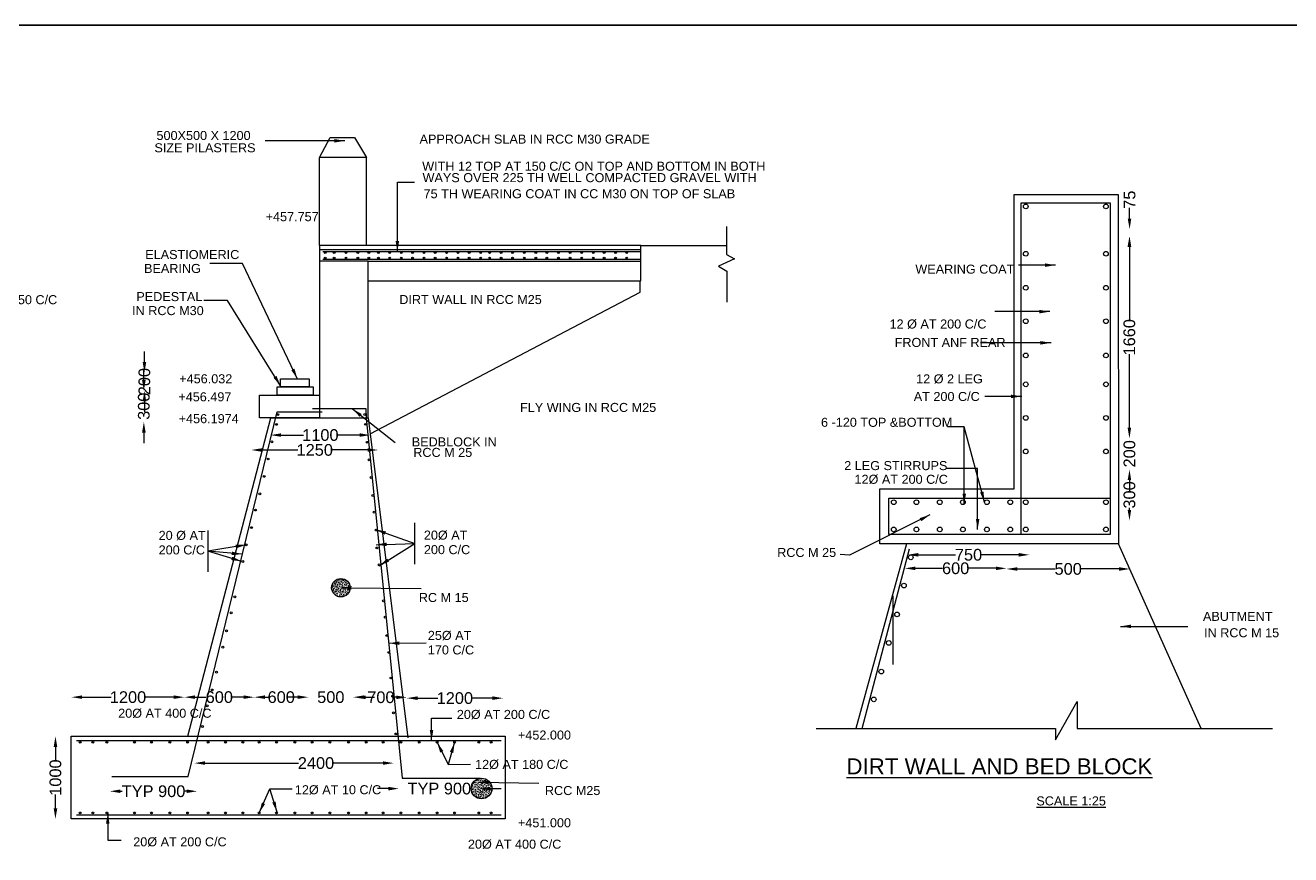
# Model space of a CAD drawing. Header units: millimetres. Extents: x 2380339 to 2415691, y 44302943 to 44328077.
# Drawn here: x 2396731 to 2408624, y 44320277 to 44328077 of the extents above; entities that cross this region are included whole.
import ezdxf

# ---------------------------------------------------------------- set-up
doc = ezdxf.new("R2010")
doc.units = ezdxf.units.MM
doc.header["$MEASUREMENT"] = 0
doc.layers.add('TEXT', color=7, linetype='Continuous')
doc.styles.get("Standard").update_dxf_attribs({"font": 'arial.ttf'})
doc.dimstyles.get("Standard").update_dxf_attribs({"dimtxt": 110, "dimasz": 100, "dimexe": 0.18, "dimexo": 0.0625, "dimgap": 0.09, "dimtad": 0, "dimdec": 0, "dimzin": 0, "dimdsep": 46, "dimtxsty": 'Standard', "dimcen": 0.09, "dimse1": 1, "dimse2": 1, "dimadec": 0, "dimazin": 0, "dimtfac": 1, "dimtdec": 0, "dimtofl": 0, "dimtmove": 0, "dimatfit": 3, "dimfxl": 1, "dimtolj": 1, "dimtzin": 0, "dimarcsym": 0})

# ---------------------------------------------------------------- blocks, each defined once
blk = doc.blocks.new('*D112')
at = {"layer": 'Defpoints', "color": 0, "transparency": 16777216}
for p in [(2398319, 44322959), (2400192, 44322959), (2400192, 44321138)]:
    blk.add_point(p, dxfattribs=at)
at = {"layer": 'TEXT', "color": 0, "lineweight": -2, "transparency": 16777216}
for p, q in [((2398419, 44321138), (2399298, 44321138)), ((2400092, 44321138), (2399628, 44321138))]:
    blk.add_line(p, q, dxfattribs=at)
at = {"layer": 'TEXT', "color": 0, "transparency": 16777216}
for points in [[(2398419, 44321155), (2398419, 44321122), (2398319, 44321138)], [(2400092, 44321155), (2400092, 44321122), (2400192, 44321138)]]:
    blk.add_solid(points, dxfattribs=at)
at = {"layer": 'TEXT', "color": 0, "transparency": 16777216, "insert": (2399463, 44321138), "char_height": 110, "attachment_point": 5}
blk.add_mtext('\\A1;2400', dxfattribs=at)
blk = doc.blocks.new('*D93')
at = {"layer": 'Defpoints', "color": 0, "transparency": 16777216}
for p in [(2405024, 44323195), (2406167, 44323195), (2406167, 44323097)]:
    blk.add_point(p, dxfattribs=at)
at = {"layer": 'TEXT', "color": 0, "lineweight": -2, "transparency": 16777216}
for p, q in [((2405124, 44323097), (2405475, 44323097)), ((2406067, 44323097), (2405717, 44323097))]:
    blk.add_line(p, q, dxfattribs=at)
at = {"layer": 'TEXT', "color": 0, "transparency": 16777216}
for points in [[(2405124, 44323114), (2405124, 44323080), (2405024, 44323097)], [(2406067, 44323114), (2406067, 44323080), (2406167, 44323097)]]:
    blk.add_solid(points, dxfattribs=at)
at = {"layer": 'TEXT', "color": 0, "transparency": 16777216, "insert": (2405596, 44323097), "char_height": 110, "attachment_point": 5}
blk.add_mtext('\\A1;750', dxfattribs=at)
blk = doc.blocks.new('*D94')
at = {"layer": 'Defpoints', "color": 0, "transparency": 16777216}
for p in [(2404997, 44323006), (2405953, 44323006), (2405953, 44322970)]:
    blk.add_point(p, dxfattribs=at)
at = {"layer": 'TEXT', "color": 0, "lineweight": -2, "transparency": 16777216}
for p, q in [((2405097, 44322970), (2405353, 44322970)), ((2405853, 44322970), (2405597, 44322970))]:
    blk.add_line(p, q, dxfattribs=at)
at = {"layer": 'TEXT', "color": 0, "transparency": 16777216}
for points in [[(2405097, 44322986), (2405097, 44322953), (2404997, 44322970)], [(2405853, 44322986), (2405853, 44322953), (2405953, 44322970)]]:
    blk.add_solid(points, dxfattribs=at)
at = {"layer": 'TEXT', "color": 0, "transparency": 16777216, "insert": (2405475, 44322970), "char_height": 110, "attachment_point": 5}
blk.add_mtext('\\A1;600', dxfattribs=at)
blk = doc.blocks.new('*D95')
at = {"layer": 'Defpoints', "color": 0, "transparency": 16777216}
for p in [(2405954, 44322950), (2407112, 44322964), (2407112, 44322964)]:
    blk.add_point(p, dxfattribs=at)
at = {"layer": 'TEXT', "color": 0, "lineweight": -2, "transparency": 16777216}
for p, q in [((2406054, 44322964), (2406411, 44322964)), ((2407012, 44322964), (2406654, 44322964))]:
    blk.add_line(p, q, dxfattribs=at)
at = {"layer": 'TEXT', "color": 0, "transparency": 16777216}
for points in [[(2406054, 44322980), (2406054, 44322947), (2405954, 44322964)], [(2407012, 44322980), (2407012, 44322947), (2407112, 44322964)]]:
    blk.add_solid(points, dxfattribs=at)
at = {"layer": 'TEXT', "color": 0, "transparency": 16777216, "insert": (2406533, 44322964), "char_height": 110, "attachment_point": 5}
blk.add_mtext('\\A1;500', dxfattribs=at)
blk = doc.blocks.new('*D125')
at = {"layer": 'Defpoints', "color": 0, "transparency": 16777216}
for p in [(2406891, 44326159), (2407110, 44326159), (2406891, 44326092)]:
    blk.add_point(p, dxfattribs=at)
at = {"layer": 'TEXT', "color": 0, "lineweight": -2, "transparency": 16777216}
for p, q in [((2407110, 44326259), (2407110, 44326359)), ((2407110, 44325992), (2407110, 44325892))]:
    blk.add_line(p, q, dxfattribs=at)
at = {"layer": 'TEXT', "color": 0, "transparency": 16777216}
for points in [[(2407093, 44326259), (2407126, 44326259), (2407110, 44326159)], [(2407093, 44325992), (2407126, 44325992), (2407110, 44326092)]]:
    blk.add_solid(points, dxfattribs=at)
at = {"layer": 'TEXT', "color": 0, "transparency": 16777216, "insert": (2407110, 44326437), "char_height": 110, "attachment_point": 5, "rotation": 90}
blk.add_mtext('\\A1;75', dxfattribs=at)
blk = doc.blocks.new('*D126')
at = {"layer": 'Defpoints', "color": 0, "transparency": 16777216}
for p in [(2406956, 44326092), (2406958, 44324194), (2407108, 44324194)]:
    blk.add_point(p, dxfattribs=at)
at = {"layer": 'TEXT', "color": 0, "lineweight": -2, "transparency": 16777216}
for p, q in [((2407108, 44325992), (2407108, 44325302)), ((2407108, 44324294), (2407108, 44324984))]:
    blk.add_line(p, q, dxfattribs=at)
at = {"layer": 'TEXT', "color": 0, "transparency": 16777216}
for points in [[(2407091, 44325992), (2407125, 44325992), (2407108, 44326092)], [(2407091, 44324294), (2407125, 44324294), (2407108, 44324194)]]:
    blk.add_solid(points, dxfattribs=at)
at = {"layer": 'TEXT', "color": 0, "transparency": 16777216, "insert": (2407108, 44325143), "char_height": 110, "attachment_point": 5, "rotation": 90}
blk.add_mtext('\\A1;1660', dxfattribs=at)
blk = doc.blocks.new('*D96')
at = {"layer": 'Defpoints', "color": 0, "transparency": 16777216}
for p in [(2407108, 44324194), (2407108, 44323900), (2407109, 44323900)]:
    blk.add_point(p, dxfattribs=at)
at = {"layer": 'TEXT', "color": 0, "lineweight": -2, "transparency": 16777216}
for p, q in [((2407109, 44324294), (2407109, 44324394)), ((2407109, 44323800), (2407109, 44323700))]:
    blk.add_line(p, q, dxfattribs=at)
at = {"layer": 'TEXT', "color": 0, "transparency": 16777216}
for points in [[(2407092, 44324294), (2407125, 44324294), (2407109, 44324194)], [(2407092, 44323800), (2407125, 44323800), (2407109, 44323900)]]:
    blk.add_solid(points, dxfattribs=at)
at = {"layer": 'TEXT', "color": 0, "transparency": 16777216, "insert": (2407109, 44324047), "char_height": 110, "attachment_point": 5, "rotation": 90}
blk.add_mtext('\\A1;200', dxfattribs=at)
blk = doc.blocks.new('*D97')
at = {"layer": 'Defpoints', "color": 0, "transparency": 16777216}
for p in [(2407109, 44323900), (2407109, 44323419), (2407109, 44323419)]:
    blk.add_point(p, dxfattribs=at)
at = {"layer": 'TEXT', "color": 0, "lineweight": -2, "transparency": 16777216}
for p, q in [((2407109, 44323800), (2407109, 44323781)), ((2407109, 44323519), (2407109, 44323538))]:
    blk.add_line(p, q, dxfattribs=at)
at = {"layer": 'TEXT', "color": 0, "transparency": 16777216}
for points in [[(2407092, 44323800), (2407125, 44323800), (2407109, 44323900)], [(2407092, 44323519), (2407125, 44323519), (2407109, 44323419)]]:
    blk.add_solid(points, dxfattribs=at)
at = {"layer": 'TEXT', "color": 0, "transparency": 16777216, "insert": (2407109, 44323660), "char_height": 110, "attachment_point": 5, "rotation": 90}
blk.add_mtext('\\A1;300', dxfattribs=at)
blk = doc.blocks.new('*D162')
at = {"layer": 'Defpoints', "color": 0, "transparency": 16777216}
for p in [(2397852, 44324810), (2397850, 44324641), (2397852, 44324641)]:
    blk.add_point(p, dxfattribs=at)
at = {"layer": 'TEXT', "color": 0, "lineweight": -2, "transparency": 16777216}
for p, q in [((2397850, 44324910), (2397850, 44325010)), ((2397850, 44324541), (2397850, 44324441))]:
    blk.add_line(p, q, dxfattribs=at)
at = {"layer": 'TEXT', "color": 0, "transparency": 16777216}
for points in [[(2397834, 44324910), (2397867, 44324910), (2397850, 44324810)], [(2397834, 44324541), (2397867, 44324541), (2397850, 44324641)]]:
    blk.add_solid(points, dxfattribs=at)
at = {"layer": 'TEXT', "color": 0, "transparency": 16777216, "insert": (2397850, 44324726), "char_height": 110, "attachment_point": 5, "rotation": 90}
blk.add_mtext('\\A1;200', dxfattribs=at)
blk = doc.blocks.new('*D163')
at = {"layer": 'Defpoints', "color": 0, "transparency": 16777216}
for p in [(2397852, 44324641), (2397845, 44324347), (2397852, 44324347)]:
    blk.add_point(p, dxfattribs=at)
at = {"layer": 'TEXT', "color": 0, "lineweight": -2, "transparency": 16777216}
for p, q in [((2397845, 44324741), (2397845, 44324841)), ((2397845, 44324247), (2397845, 44324147))]:
    blk.add_line(p, q, dxfattribs=at)
at = {"layer": 'TEXT', "color": 0, "transparency": 16777216}
for points in [[(2397828, 44324741), (2397862, 44324741), (2397845, 44324641)], [(2397828, 44324247), (2397862, 44324247), (2397845, 44324347)]]:
    blk.add_solid(points, dxfattribs=at)
at = {"layer": 'TEXT', "color": 0, "transparency": 16777216, "insert": (2397845, 44324494), "char_height": 110, "attachment_point": 5, "rotation": 90}
blk.add_mtext('\\A1;300', dxfattribs=at)
blk = doc.blocks.new('*D164')
at = {"layer": 'Defpoints', "color": 0, "transparency": 16777216}
for p in [(2399035, 44324240), (2399973, 44324235), (2399973, 44324223)]:
    blk.add_point(p, dxfattribs=at)
at = {"layer": 'TEXT', "color": 0, "lineweight": -2, "transparency": 16777216}
for p, q in [((2399135, 44324223), (2399345, 44324223)), ((2399873, 44324223), (2399663, 44324223))]:
    blk.add_line(p, q, dxfattribs=at)
at = {"layer": 'TEXT', "color": 0, "transparency": 16777216}
for points in [[(2399135, 44324240), (2399135, 44324207), (2399035, 44324223)], [(2399873, 44324240), (2399873, 44324207), (2399973, 44324223)]]:
    blk.add_solid(points, dxfattribs=at)
at = {"layer": 'TEXT', "color": 0, "transparency": 16777216, "insert": (2399504, 44324223), "char_height": 110, "attachment_point": 5}
blk.add_mtext('\\A1;1100', dxfattribs=at)
blk = doc.blocks.new('*D165')
at = {"layer": 'Defpoints', "color": 0, "transparency": 16777216}
for p in [(2398855, 44324087), (2400047, 44324087), (2400047, 44324083)]:
    blk.add_point(p, dxfattribs=at)
at = {"layer": 'TEXT', "color": 0, "lineweight": -2, "transparency": 16777216}
for p, q in [((2398955, 44324083), (2399292, 44324083)), ((2399947, 44324083), (2399610, 44324083))]:
    blk.add_line(p, q, dxfattribs=at)
at = {"layer": 'TEXT', "color": 0, "transparency": 16777216}
for points in [[(2398955, 44324099), (2398955, 44324066), (2398855, 44324083)], [(2399947, 44324099), (2399947, 44324066), (2400047, 44324083)]]:
    blk.add_solid(points, dxfattribs=at)
at = {"layer": 'TEXT', "color": 0, "transparency": 16777216, "insert": (2399451, 44324083), "char_height": 110, "attachment_point": 5}
blk.add_mtext('\\A1;1250', dxfattribs=at)
blk = doc.blocks.new('*D166')
at = {"layer": 'Defpoints', "color": 0, "transparency": 16777216}
for p in [(2397161, 44321390), (2397014, 44320613), (2397161, 44320613)]:
    blk.add_point(p, dxfattribs=at)
at = {"layer": 'TEXT', "color": 0, "lineweight": -2, "transparency": 16777216}
for p, q in [((2397014, 44321290), (2397014, 44321161)), ((2397014, 44320713), (2397014, 44320843))]:
    blk.add_line(p, q, dxfattribs=at)
at = {"layer": 'TEXT', "color": 0, "transparency": 16777216}
for points in [[(2396997, 44321290), (2397031, 44321290), (2397014, 44321390)], [(2396997, 44320713), (2397031, 44320713), (2397014, 44320613)]]:
    blk.add_solid(points, dxfattribs=at)
at = {"layer": 'TEXT', "color": 0, "transparency": 16777216, "insert": (2397014, 44321002), "char_height": 110, "attachment_point": 5, "rotation": 90}
blk.add_mtext('\\A1;1000', dxfattribs=at)
blk = doc.blocks.new('*D167')
at = {"layer": 'Defpoints', "color": 0, "transparency": 16777216}
for p in [(2397525, 44320913), (2398346, 44320911), (2398346, 44320873)]:
    blk.add_point(p, dxfattribs=at)
at = {"layer": 'TEXT', "color": 0, "lineweight": -2, "transparency": 16777216}
for p, q in [((2397625, 44320873), (2397642, 44320873)), ((2398246, 44320873), (2398229, 44320873))]:
    blk.add_line(p, q, dxfattribs=at)
at = {"layer": 'TEXT', "color": 0, "transparency": 16777216}
for points in [[(2397625, 44320890), (2397625, 44320857), (2397525, 44320873)], [(2398246, 44320890), (2398246, 44320857), (2398346, 44320873)]]:
    blk.add_solid(points, dxfattribs=at)
at = {"layer": 'TEXT', "color": 0, "transparency": 16777216, "insert": (2397936, 44320873), "char_height": 110, "attachment_point": 5}
blk.add_mtext('\\A1;TYP 900', dxfattribs=at)
blk = doc.blocks.new('*D168')
at = {"layer": 'Defpoints', "color": 0, "transparency": 16777216}
for p in [(2400242, 44320898), (2401003, 44320901), (2401003, 44320898)]:
    blk.add_point(p, dxfattribs=at)
at = {"layer": 'TEXT', "color": 0, "lineweight": -2, "transparency": 16777216}
for p, q in [((2400142, 44320898), (2400042, 44320898)), ((2401103, 44320898), (2401203, 44320898))]:
    blk.add_line(p, q, dxfattribs=at)
at = {"layer": 'TEXT', "color": 0, "transparency": 16777216}
for points in [[(2400142, 44320915), (2400142, 44320881), (2400242, 44320898)], [(2401103, 44320915), (2401103, 44320881), (2401003, 44320898)]]:
    blk.add_solid(points, dxfattribs=at)
at = {"layer": 'TEXT', "color": 0, "transparency": 16777216, "insert": (2400622, 44320898), "char_height": 110, "attachment_point": 5}
blk.add_mtext('\\A1;TYP 900', dxfattribs=at)
blk = doc.blocks.new('*D169')
at = {"layer": 'Defpoints', "color": 0, "transparency": 16777216}
for p in [(2397165, 44321765), (2398226, 44321765), (2398226, 44321758)]:
    blk.add_point(p, dxfattribs=at)
at = {"layer": 'TEXT', "color": 0, "lineweight": -2, "transparency": 16777216}
for p, q in [((2397265, 44321758), (2397537, 44321758)), ((2398126, 44321758), (2397855, 44321758))]:
    blk.add_line(p, q, dxfattribs=at)
at = {"layer": 'TEXT', "color": 0, "transparency": 16777216}
for points in [[(2397265, 44321775), (2397265, 44321742), (2397165, 44321758)], [(2398126, 44321775), (2398126, 44321742), (2398226, 44321758)]]:
    blk.add_solid(points, dxfattribs=at)
at = {"layer": 'TEXT', "color": 0, "transparency": 16777216, "insert": (2397696, 44321758), "char_height": 110, "attachment_point": 5}
blk.add_mtext('\\A1;1200', dxfattribs=at)
blk = doc.blocks.new('*D170')
at = {"layer": 'Defpoints', "color": 0, "transparency": 16777216}
for p in [(2398226, 44321758), (2398882, 44321758), (2398882, 44321758)]:
    blk.add_point(p, dxfattribs=at)
at = {"layer": 'TEXT', "color": 0, "lineweight": -2, "transparency": 16777216}
for p, q in [((2398326, 44321758), (2398432, 44321758)), ((2398782, 44321758), (2398676, 44321758))]:
    blk.add_line(p, q, dxfattribs=at)
at = {"layer": 'TEXT', "color": 0, "transparency": 16777216}
for points in [[(2398326, 44321775), (2398326, 44321742), (2398226, 44321758)], [(2398782, 44321775), (2398782, 44321742), (2398882, 44321758)]]:
    blk.add_solid(points, dxfattribs=at)
at = {"layer": 'TEXT', "color": 0, "transparency": 16777216, "insert": (2398554, 44321758), "char_height": 110, "attachment_point": 5}
blk.add_mtext('\\A1;600', dxfattribs=at)
blk = doc.blocks.new('*D171')
at = {"layer": 'Defpoints', "color": 0, "transparency": 16777216}
for p in [(2398882, 44321758), (2399391, 44321758), (2399391, 44321758)]:
    blk.add_point(p, dxfattribs=at)
at = {"layer": 'TEXT', "color": 0, "lineweight": -2, "transparency": 16777216}
for p, q in [((2398982, 44321758), (2399014, 44321758)), ((2399291, 44321758), (2399258, 44321758))]:
    blk.add_line(p, q, dxfattribs=at)
at = {"layer": 'TEXT', "color": 0, "transparency": 16777216}
for points in [[(2398982, 44321775), (2398982, 44321742), (2398882, 44321758)], [(2399291, 44321775), (2399291, 44321742), (2399391, 44321758)]]:
    blk.add_solid(points, dxfattribs=at)
at = {"layer": 'TEXT', "color": 0, "transparency": 16777216, "insert": (2399136, 44321758), "char_height": 110, "attachment_point": 5}
blk.add_mtext('\\A1;600', dxfattribs=at)
blk = doc.blocks.new('*D172')
at = {"layer": 'Defpoints', "color": 0, "transparency": 16777216}
for p in [(2399391, 44321758), (2399813, 44321758), (2399813, 44321758)]:
    blk.add_point(p, dxfattribs=at)
at = {"layer": 'TEXT', "color": 0, "lineweight": -2, "transparency": 16777216}
for p, q in [((2399291, 44321758), (2399191, 44321758)), ((2399913, 44321758), (2400013, 44321758))]:
    blk.add_line(p, q, dxfattribs=at)
at = {"layer": 'TEXT', "color": 0, "transparency": 16777216}
for points in [[(2399291, 44321775), (2399291, 44321742), (2399391, 44321758)], [(2399913, 44321775), (2399913, 44321742), (2399813, 44321758)]]:
    blk.add_solid(points, dxfattribs=at)
at = {"layer": 'TEXT', "color": 0, "transparency": 16777216, "insert": (2399602, 44321758), "char_height": 110, "attachment_point": 5}
blk.add_mtext('\\A1;500', dxfattribs=at)
blk = doc.blocks.new('*D173')
at = {"layer": 'Defpoints', "color": 0, "transparency": 16777216}
for p in [(2399829, 44321756), (2400317, 44321757), (2400317, 44321756)]:
    blk.add_point(p, dxfattribs=at)
at = {"layer": 'TEXT', "color": 0, "lineweight": -2, "transparency": 16777216}
for p, q in [((2399929, 44321757), (2399952, 44321757)), ((2400217, 44321757), (2400194, 44321757))]:
    blk.add_line(p, q, dxfattribs=at)
at = {"layer": 'TEXT', "color": 0, "transparency": 16777216}
for points in [[(2399929, 44321773), (2399929, 44321740), (2399829, 44321757)], [(2400217, 44321773), (2400217, 44321740), (2400317, 44321757)]]:
    blk.add_solid(points, dxfattribs=at)
at = {"layer": 'TEXT', "color": 0, "transparency": 16777216, "insert": (2400073, 44321757), "char_height": 110, "attachment_point": 5}
blk.add_mtext('\\A1;700', dxfattribs=at)
blk = doc.blocks.new('*D174')
at = {"layer": 'Defpoints', "color": 0, "transparency": 16777216}
for p in [(2400317, 44321757), (2401220, 44321757), (2401220, 44321749)]:
    blk.add_point(p, dxfattribs=at)
at = {"layer": 'TEXT', "color": 0, "lineweight": -2, "transparency": 16777216}
for p, q in [((2400417, 44321749), (2400609, 44321749)), ((2401120, 44321749), (2400927, 44321749))]:
    blk.add_line(p, q, dxfattribs=at)
at = {"layer": 'TEXT', "color": 0, "transparency": 16777216}
for points in [[(2400417, 44321766), (2400417, 44321732), (2400317, 44321749)], [(2401120, 44321766), (2401120, 44321732), (2401220, 44321749)]]:
    blk.add_solid(points, dxfattribs=at)
at = {"layer": 'TEXT', "color": 0, "transparency": 16777216, "insert": (2400768, 44321749), "char_height": 110, "attachment_point": 5}
blk.add_mtext('\\A1;1200', dxfattribs=at)

msp = doc.modelspace()

# ---------------------------------------------------------------- hatches: boundary and pattern name
at = {"layer": 'TEXT'}
h = msp.add_hatch(dxfattribs=at)
h.set_pattern_fill('AR-CONC', color=0, scale=3)
h.set_pattern_definition([(50, (12910.257, -43296.164), (21.517805478, -1.8825640495), [2.25, -24.75]), (355, (12910.257, -43296.164), (-4.162540008, 22.565764011), [1.8, -19.8]), (100.45144446, (12912.05, -43296.32), (17.355265402, 20.683199729), [1.91220576, -21.03426336]), (46.1842, (12910.257, -43290.164), (32.01723992, -4.965578424), [3.375, -37.125]), (96.63563549, (12912.925, -43290.578), (28.03985837, 29.223558023), [2.86831026, -31.5514128]), (351.18416399, (12910.257, -43290.164), (28.039858352, 29.223558008), [2.7, -29.70000003]), (21, (12913.257, -43291.664), (17.9072115636, -12.07856672), [2.25, -24.75]), (326, (12913.257, -43291.664), (7.299459958, 21.754501351), [1.8, -19.8]), (71.45144474, (12914.75, -43292.67), (25.206671302, 9.675934584), [1.9122057, -21.03426336]), (37.5, (12910.257, -43296.164), (0.3647956595, 9.986815615), [0, -19.56, 0, -20.1, 0, -19.875]), (7.5, (12910.257, -43296.164), (7.8920861233, 11.8323513565), [0, -11.46, 0, -19.11, 0, -7.575]), (327.5, (12903.567, -43296.164), (16.0146730852, -0.676646152), [0, -7.5, 0, -23.4, 0, -31.05]), (317.5, (12900.567, -43296.164), (17.4955850803, 3.00314947), [0, -9.75, 0, -15.54, 0, -22.05])])
h.paths.add_polyline_path([(2399609.9, 44322787.4, 1), (2399783.1, 44322787.4, 1)])
h = msp.add_hatch(dxfattribs=at)
h.set_pattern_fill('AR-CONC', color=0, scale=3)
h.set_pattern_definition([(50, (0, 0), (21.517805478, -1.8825640495), [2.25, -24.75]), (355, (0, 0), (-4.162540008, 22.565764011), [1.8, -19.8]), (100.45144446, (1.793, -0.157), (17.355265402, 20.683199729), [1.91220576, -21.03426336]), (46.1842, (0, 6), (32.01723992, -4.965578424), [3.375, -37.125]), (96.63563549, (2.668, 5.586), (28.03985837, 29.223558023), [2.86831026, -31.5514128]), (351.18416399, (0, 6), (28.039858352, 29.223558008), [2.7, -29.70000003]), (21, (3, 4.5), (17.9072115636, -12.07856672), [2.25, -24.75]), (326, (3, 4.5), (7.299459958, 21.754501351), [1.8, -19.8]), (71.45144474, (4.492, 3.493), (25.206671302, 9.675934584), [1.9122057, -21.03426336]), (37.5, (0, 0), (0.3647956595, 9.986815615), [0, -19.56, 0, -20.1, 0, -19.875]), (7.5, (0, 0), (7.8920861233, 11.8323513565), [0, -11.46, 0, -19.11, 0, -7.575]), (327.5, (-6.69, 0), (16.0146730852, -0.676646152), [0, -7.5, 0, -23.4, 0, -31.05]), (317.5, (-9.69, 0), (17.4955850803, 3.00314947), [0, -9.75, 0, -15.54, 0, -22.05])])
h.paths.add_polyline_path([(2401116.1, 44320899.2, 1), (2400921.3, 44320899.2, 1)])

# ---------------------------------------------------------------- linework, layer by layer
at = {"color": 0}
for points in [[(2380339.3, 44328077.1), (2415398.3, 44328077.1), (2415398.3, 44304063.1), (2380339.3, 44304063.1)], [(2397160.7, 44321390), (2401240.2, 44321390), (2401240.2, 44320613.1), (2397160.7, 44320613.1)]]:
    msp.add_lwpolyline(points, close=True, dxfattribs=at)
for points in [[(2399497.3, 44326006.4), (2399497.3, 44326832.7), (2399595.4, 44327023.2), (2399824.7, 44327023.2), (2399937.6, 44326832.7)], [(2399937.6, 44326832.7), (2399497.3, 44326832.7)], [(2399937.6, 44326006.5), (2399937.6, 44326832.7)], [(2403321.6, 44326184.3), (2403321.6, 44325921.4), (2403396.4, 44325881.9), (2403245.7, 44325811.5), (2403324.8, 44325765.6), (2403324.8, 44325474.2)], [(2402514.7, 44326006.4), (2403321.6, 44326006.4)], [(2399497.3, 44325967.1), (2402514.7, 44325967.1)], [(2399526.8, 44325948.9), (2402514.7, 44325948.9)], [(2399526.8, 44325878.1), (2402514.7, 44325878.1)], [(2399954.4, 44325859.9), (2402514.7, 44325859.9)], [(2404165.2, 44321463.1), (2406412.7, 44321463.1), (2406412.7, 44321356.3), (2406616.7, 44321718.6), (2406616.7, 44321463.1), (2408453.5, 44321463.1)], [(2397210.4, 44321349.5), (2401203, 44321349.5)], [(2397210.4, 44320650.6), (2401203, 44320650.6)]]:
    msp.add_lwpolyline(points, dxfattribs=at)
for centre, radius in [((2399549.6, 44325938.5), 8.22), ((2399549.6, 44325888.9), 8.22), ((2399633.9, 44325938.5), 8.22), ((2399633.9, 44325888.9), 8.22), ((2399744.9, 44325938.5), 8.22), ((2399744.9, 44325888.9), 8.22), ((2399855.9, 44325938.5), 8.22), ((2399855.9, 44325888.9), 8.22), ((2399959.3, 44325938.5), 8.22), ((2399959.3, 44325888.9), 8.22), ((2400049.3, 44325938.5), 8.22), ((2400049.3, 44325888.9), 8.22), ((2400155.5, 44325938.5), 8.22), ((2400155.5, 44325888.9), 8.22), ((2400264.7, 44325938.5), 8.22), ((2400264.7, 44325888.9), 8.22), ((2400370.9, 44325938.5), 8.22), ((2400370.9, 44325888.9), 8.22), ((2400478.1, 44325938.5), 8.22), ((2400478.1, 44325888.9), 8.22), ((2400582.8, 44325938.5), 8.22), ((2400582.8, 44325888.9), 8.22), ((2400691, 44325938.5), 8.22), ((2400691, 44325888.9), 8.22), ((2400797.2, 44325938.5), 8.22), ((2400797.2, 44325888.9), 8.22), ((2400902.5, 44325938.5), 8.22), ((2400902.5, 44325888.9), 8.22), ((2401011, 44325938.5), 8.22), ((2401011, 44325888.9), 8.22), ((2401095.2, 44325938.5), 8.22), ((2401095.2, 44325888.9), 8.22), ((2401202.4, 44325938.5), 8.22), ((2401202.4, 44325888.9), 8.22), ((2401310.6, 44325938.5), 8.22), ((2401310.6, 44325888.9), 8.22), ((2401420.7, 44325938.5), 8.22), ((2401420.7, 44325888.9), 8.22), ((2401528.8, 44325938.5), 8.22), ((2401528.8, 44325888.9), 8.22), ((2401633.5, 44325938.5), 8.22), ((2401633.5, 44325888.9), 8.22), ((2401741.7, 44325938.5), 8.22), ((2401741.7, 44325888.9), 8.22), ((2401850.8, 44325938.5), 8.22), ((2401850.8, 44325888.9), 8.22), ((2401960.1, 44325938.5), 8.22), ((2401960.1, 44325888.9), 8.22), ((2402069.2, 44325938.5), 8.22), ((2402069.2, 44325888.9), 8.22), ((2402171.6, 44325938.5), 8.22), ((2402171.6, 44325888.9), 8.22), ((2402278.8, 44325938.5), 8.22), ((2402278.8, 44325888.9), 8.22), ((2402383.1, 44325938.5), 8.22), ((2402383.1, 44325888.9), 8.22), ((2397245.7, 44321333.7), 8.76), ((2397245.7, 44320669.1), 8.76)]:
    msp.add_circle(centre, radius, dxfattribs=at)
at = {"layer": 'TEXT'}
msp.add_lwpolyline([(2415398.3, 44328077.1), (2380339.3, 44328077.1), (2380339.3, 44302942.6), (2415398.3, 44302942.6)], close=True, dxfattribs=at)
at = {"layer": 'TEXT', "color": 0}
for points in [[(2407006.3, 44323200.2), (2404762.6, 44323200.2), (2404762.6, 44323717.9), (2406024.1, 44323717.9), (2406024.1, 44326485.1), (2407002.2, 44326485.1), (2407006.3, 44323200.2)], [(2399954.4, 44325675.2), (2402514.7, 44325675.2), (2402514.7, 44326006.4), (2399497.3, 44326006.4), (2399497.3, 44325859.9)], [(2399954.4, 44324384.7), (2399954.4, 44325859.9), (2399497.3, 44325859.9), (2399497.1, 44324384.7)], [(2399972.9, 44324235.3), (2402510.5, 44325568.3), (2402510.5, 44325675.2)], [(2399428.8, 44324472.7), (2399930.1, 44324472.7), (2399934.6, 44324384.7), (2400273.5, 44320996.6), (2401010.2, 44320996.6)], [(2397543.8, 44321011.8), (2398260.9, 44321011.8), (2399098.1, 44324441.2), (2399519.9, 44324441.2)], [(2398258.1, 44321390), (2399039.8, 44324384.7), (2399954.4, 44324384.7), (2400325.1, 44321376.8)], [(2400390.8, 44323009.2), (2400390.8, 44323398.4)], [(2398445.5, 44323325.3), (2398445.5, 44322936.1)], [(2405011.7, 44323200.2), (2404538.2, 44321463.1)], [(2404595.6, 44321463.1), (2405040.6, 44323153.7)], [(2407783.4, 44321463.1), (2407006.3, 44323200.2)], [(2404884.9, 44322710.9), (2404884.9, 44322064.2)]]:
    msp.add_lwpolyline(points, dxfattribs=at)
for points in [[(2406927.2, 44323289), (2406089.7, 44323289), (2406089.7, 44326408), (2406927.2, 44326408)], [(2399397.8, 44324678.1), (2399129.5, 44324678.1), (2399129.5, 44324751.6), (2399397.8, 44324751.6)], [(2399497.1, 44324384.7), (2398932.8, 44324384.7), (2398932.8, 44324597.3), (2399497.1, 44324597.3)], [(2399435, 44324597.3), (2399097.1, 44324597.3), (2399097.1, 44324678.1), (2399435, 44324678.1)], [(2404845.9, 44323630.5), (2406927.2, 44323630.5), (2406927.2, 44323289), (2404845.9, 44323289)]]:
    msp.add_lwpolyline(points, close=True, dxfattribs=at)
for centre, radius in [((2406134.2, 44326373.5), 22), ((2406888, 44326373.5), 22), ((2406134.2, 44325928.8), 22), ((2406888, 44325928.8), 22), ((2406134.2, 44325608.4), 22), ((2406888, 44325608.4), 22), ((2406134.2, 44325294.3), 22), ((2406888, 44325294.3), 22), ((2406134.2, 44324971.9), 22), ((2406888, 44324971.9), 22), ((2406134.2, 44324700.4), 22), ((2406888, 44324700.4), 22), ((2399091.2, 44324323.8), 8.76), ((2399105.5, 44324415.2), 8.76), ((2399920.6, 44324415.8), 8.76), ((2399928.6, 44324324.2), 8.76), ((2406134.2, 44324384.2), 22), ((2406888, 44324384.2), 22), ((2399049.3, 44324159.5), 8.76), ((2399943.5, 44324155.3), 8.76), ((2399012, 44323998.2), 8.76), ((2399961.5, 44323990.7), 8.76), ((2406134.2, 44324069.6), 22), ((2406888, 44324069.6), 22), ((2398976.1, 44323834.5), 8.76), ((2399981.8, 44323824.4), 8.76), ((2398934.2, 44323670.2), 8.76), ((2399996.7, 44323655.5), 8.76), ((2398895.3, 44323517.9), 8.76), ((2400010.3, 44323498.8), 8.76), ((2404893.2, 44323591.9), 22), ((2405107, 44323591.9), 22), ((2405325.8, 44323591.9), 22), ((2405542.9, 44323591.9), 22), ((2405768.4, 44323591.9), 22), ((2405988.9, 44323591.9), 22), ((2406134.2, 44323591.9), 22), ((2406888, 44323591.9), 22), ((2398856.4, 44323352.9), 8.76), ((2400028.2, 44323330.3), 8.76), ((2404893.2, 44323335.3), 22), ((2405107, 44323335.3), 22), ((2405325.8, 44323335.3), 22), ((2405542.9, 44323335.3), 22), ((2405768.4, 44323335.3), 22), ((2405988.9, 44323335.3), 22), ((2406134.2, 44323335.3), 22), ((2406888, 44323335.3), 22), ((2398806.7, 44323191.2), 8.76), ((2400034.7, 44323161.3), 8.76), ((2398775.7, 44323034.7), 8.76), ((2405053.3, 44323073.4), 22), ((2400057.2, 44323003.3), 8.76), ((2399696.5, 44322787.4), 86.6), ((2404989.2, 44322807.9), 22), ((2398700.8, 44322702), 8.76), ((2400096.6, 44322664.5), 8.76), ((2398666.4, 44322551.1), 8.76), ((2404924.2, 44322536.5), 22), ((2400114, 44322510.8), 8.76), ((2398623.1, 44322382.3), 8.76), ((2400128.9, 44322337.2), 8.76), ((2398587.1, 44322227.9), 8.76), ((2404846.8, 44322268.5), 22), ((2400146.1, 44322179.5), 8.76), ((2398527.3, 44321993.4), 8.76), ((2404776.1, 44321999.2), 22), ((2398485.5, 44321826.1), 8.76), ((2400167.2, 44321938.5), 8.76), ((2400183, 44321766.7), 8.76), ((2404705.4, 44321737.8), 22), ((2398440.7, 44321676.4), 8.76), ((2400190.2, 44321610.7), 8.76), ((2398396, 44321482), 8.76), ((2400212.4, 44321412.4), 8.76), ((2397365, 44321333.7), 8.76), ((2397496.8, 44321333.7), 8.76), ((2397756.2, 44321333.7), 8.76), ((2397917.3, 44321333.7), 8.76), ((2398088.8, 44321333.7), 8.76), ((2398256.2, 44321333.7), 8.76), ((2398448.7, 44321333.7), 8.76), ((2398611.8, 44321333.7), 8.76), ((2398775, 44321333.7), 8.76), ((2398928.5, 44321333.7), 8.76), ((2399091.7, 44321333.7), 8.76), ((2399263.3, 44321333.7), 8.76), ((2399426.5, 44321333.7), 8.76), ((2399593.8, 44321333.7), 8.76), ((2399767.5, 44321333.7), 8.76), ((2399935.5, 44321333.7), 8.76), ((2400094.5, 44321333.7), 8.76), ((2400259.8, 44321333.7), 8.76), ((2400433.5, 44321333.7), 8.76), ((2400600.8, 44321333.7), 8.76), ((2400766.1, 44321333.7), 8.76), ((2400992.1, 44321333.7), 8.76), ((2401109.2, 44321333.7), 8.76), ((2401018.7, 44320899.2), 97.4), ((2397365, 44320669.1), 8.76), ((2397496.8, 44320669.1), 8.76), ((2397756.2, 44320669.1), 8.76), ((2397917.3, 44320669.1), 8.76), ((2398088.8, 44320669.1), 8.76), ((2398256.2, 44320669.1), 8.76), ((2398448.7, 44320669.1), 8.76), ((2398611.8, 44320669.1), 8.76), ((2398775, 44320669.1), 8.76), ((2398928.5, 44320669.1), 8.76), ((2399091.7, 44320669.1), 8.76), ((2399263.3, 44320669.1), 8.76), ((2399426.5, 44320669.1), 8.76), ((2399593.8, 44320669.1), 8.76), ((2399767.5, 44320669.1), 8.76), ((2399935.5, 44320669.1), 8.76), ((2400094.5, 44320669.1), 8.76), ((2400259.8, 44320669.1), 8.76), ((2400433.5, 44320669.1), 8.76), ((2400600.8, 44320669.1), 8.76), ((2400766.1, 44320669.1), 8.76), ((2400992.1, 44320669.1), 8.76), ((2401109.2, 44320669.1), 8.76)]:
    msp.add_circle(centre, radius, dxfattribs=at)

# ---------------------------------------------------------------- texts
for s, height, p in [('500X500 X 1200', 85, (2397963.6, 44326998.3)), ('SIZE PILASTERS', 85, (2397944.3, 44326882.5)), ('APPROACH SLAB IN RCC M30 GRADE', 85, (2400436.4, 44326964.2)), ('WITH 12 TOP AT 150 C/C ON TOP AND BOTTOM IN BOTH', 85, (2400461, 44326709)), ('WAYS OVER 225 TH WELL COMPACTED GRAVEL WITH', 85, (2400464.4, 44326601.8)), ('75 TH WEARING COAT IN CC M30 ON TOP OF SLAB', 85, (2400473.9, 44326450.7)), ('+457.757', 85, (2398989.5, 44326234.7)), ('ELASTIOMERIC', 85, (2397857.9, 44325878.5)), ('BEARING', 85, (2397846.7, 44325747.6)), ('WEARING COAT', 85, (2405096.3, 44325741.3)), ('4 LEGGED STRP  12Ø @ 150 C/C', 85, (2395174.5, 44325454)), (' PEDESTAL', 85, (2397741.3, 44325483)), ('DIRT WALL IN RCC M25', 85, (2400245.8, 44325455.5)), ('IN RCC M30', 85, (2397734.5, 44325351.3)), ('12 Ø AT 200 C/C', 85, (2404854, 44325225.3)), ('FRONT ANF REAR', 85, (2404901.8, 44325052.1)), ('+456.032', 85, (2398177.7, 44324710.1)), ('12 Ø 2 LEG', 85, (2405103.9, 44324709.2)), ('+456.497', 85, (2398169.4, 44324540.6)), ('AT 200 C/C', 85, (2405081.4, 44324543.5)), ('FLY WING IN RCC M25', 85, (2401380.9, 44324440.6)), ('+456.1974', 85, (2398172.2, 44324335)), ('6 -120 TOP &BOTTOM', 85, (2404209.7, 44324300.9)), ('BEDBLOCK IN ', 85, (2400363.3, 44324116.5)), ('RCC M 25', 85, (2400377.3, 44324017.7)), ('2 LEG STIRRUPS', 85, (2404427.7, 44323893.6)), ('12Ø AT 200 C/C', 85, (2404524.5, 44323764.8)), ('20 Ø AT', 85, (2397983.8, 44323237.2)), ('20Ø AT', 85, (2400476.8, 44323239.8)), ('200 C/C', 85, (2397983.8, 44323100.6)), ('200 C/C', 85, (2400476.8, 44323103.2)), ('RCC M 25', 85, (2403797.7, 44323076.7)), ('RC M 15', 85, (2400429.3, 44322653)), ('ABUTMENT', 85, (2407799.9, 44322475.7)), ('25Ø AT ', 85, (2400514.1, 44322296.6)), ('IN RCC M 15', 85, (2407810.1, 44322321.8)), ('170 C/C', 85, (2400514.1, 44322160.1)), ('20Ø AT 400 C/C', 85, (2397603.4, 44321564.7)), ('20Ø AT 200 C/C', 85, (2400786.5, 44321553.4)), ('+452.000', 85, (2401361, 44321359.5)), ('12Ø AT 180 C/C', 85, (2400958.1, 44321083.6)), ('%%UDIRT WALL AND BED BLOCK', 150, (2404448.4, 44321032.7)), ('12Ø AT 10 C/C', 85, (2399264.3, 44320845.1)), ('RCC M25', 85, (2401614.7, 44320837.6)), ('%%USCALE 1:25', 85, (2406233.7, 44320740.1)), ('+451.000', 85, (2401361.1, 44320534.5)), ('20Ø AT 200 C/C', 85, (2397745.2, 44320355.2)), ('20Ø AT 400 C/C', 85, (2400891, 44320333.2))]:
    msp.add_text(s, height=height, dxfattribs=at).set_placement(p)

# ---------------------------------------------------------------- dimensions: what is measured, and where the dimension line sits
for base, p1, p2, text, picture, middle in [((2407109.6, 44326158.6), (2406890.9, 44326091.8), (2406890.9, 44326158.6), '75', '*D125', (2407109.6, 44326437.4)), ((2407107.9, 44324194.2), (2406955.9, 44326092), (2406958.3, 44324194.2), '1660', '*D126', (2407107.9, 44325143.1)), ((2397844.9, 44324346.9), (2397851.9, 44324641.5), (2397851.9, 44324346.9), '300', '*D163', (2397844.9, 44324494.2)), ((2407108.7, 44323899.9), (2407107.9, 44324194.2), (2407107.9, 44323899.9), '200', '*D96', (2407108.7, 44324047.1)), ((2407108.7, 44323419.1), (2407108.7, 44323899.9), (2407108.7, 44323419.1), '300', '*D97', (2407108.7, 44323659.5)), ((2397014, 44320613.1), (2397160.7, 44321390), (2397160.7, 44320613.1), '1000', '*D166', (2397014, 44321001.6))]:
    dim = msp.add_linear_dim(base=base, p1=p1, p2=p2, angle=90, text=text, dimstyle='Standard', dxfattribs=at)
    dim.commit()
    dim.dimension.update_dxf_attribs({"geometry": picture, "text_midpoint": middle})
dim = msp.add_linear_dim(base=(2397850.5, 44324641.5), p1=(2397851.9, 44324810.1), p2=(2397851.9, 44324641.5), angle=90, text='200', dimstyle='Standard', dxfattribs=at)
dim.commit()
dim.dimension.update_dxf_attribs({"geometry": '*D162', "text_midpoint": (2397850.5, 44324725.8), "dimtype": 160})
for base, p1, p2, text, picture, middle in [((2399972.8, 44324223.4), (2399034.8, 44324239.7), (2399972.8, 44324235.3), '1100', '*D164', (2399503.8, 44324223.4)), ((2400047.2, 44324082.7), (2398854.7, 44324086.8), (2400047.2, 44324086.8), '1250', '*D165', (2399451, 44324082.7)), ((2406166.8, 44323097.1), (2405024.3, 44323195.5), (2406166.8, 44323195.5), '750', '*D93', (2405595.6, 44323097.1)), ((2405953.3, 44322969.7), (2404996.8, 44323005.9), (2405953.3, 44323005.9), '600', '*D94', (2405475, 44322969.7)), ((2407112.1, 44322963.6), (2405953.6, 44322950.3), (2407112.1, 44322963.6), '500', '*D95', (2406532.9, 44322963.6)), ((2398226.2, 44321758.4), (2397165.3, 44321765.3), (2398226.2, 44321765.3), '1200', '*D169', (2397695.8, 44321758.4)), ((2398881.9, 44321758.4), (2398226.2, 44321758.4), (2398881.9, 44321758.4), '600', '*D170', (2398554, 44321758.4)), ((2399390.5, 44321758.4), (2398881.9, 44321758.4), (2399390.5, 44321758.4), '600', '*D171', (2399136.2, 44321758.4)), ((2399812.8, 44321758.4), (2399390.5, 44321758.4), (2399812.8, 44321758.4), '500', '*D172', (2399601.7, 44321758.4)), ((2400316.7, 44321756.8), (2399829.4, 44321755.6), (2400316.7, 44321755.6), '700', '*D173', (2400073.1, 44321756.8)), ((2401220.2, 44321748.9), (2400316.7, 44321756.8), (2401220.2, 44321756.8), '1200', '*D174', (2400768.4, 44321748.9)), ((2398346.1, 44320873.4), (2397525.3, 44320912.7), (2398346.1, 44320911.2), 'TYP 900', '*D167', (2397935.7, 44320873.4)), ((2401002.8, 44320898), (2400241.8, 44320898), (2401002.8, 44320901), 'TYP 900', '*D168', (2400622.3, 44320898))]:
    dim = msp.add_linear_dim(base=base, p1=p1, p2=p2, text=text, dimstyle='Standard', dxfattribs=at)
    dim.commit()
    dim.dimension.update_dxf_attribs({"geometry": picture, "text_midpoint": middle})
dim = msp.add_linear_dim(base=(2400192.1, 44321138.4), p1=(2398318.7, 44322959.3), p2=(2400192.1, 44322959.3), text='2400', dimstyle='Standard', dxfattribs=at)
dim.commit()
dim.dimension.update_dxf_attribs({"geometry": '*D112', "text_midpoint": (2399463, 44321138.4), "dimtype": 160})

# ---------------------------------------------------------------- leaders
for points in [[(2399733.9, 44326990.7), (2398984.3, 44326990.7)], [(2400227.6, 44325948.8), (2400227.6, 44326603), (2400389.4, 44326603)], [(2399288.5, 44324750.1), (2398773.6, 44325837.1), (2398464.3, 44325837.1)], [(2406413.6, 44325821.4), (2406064.7, 44325821.4)], [(2399130.1, 44324686), (2398630.6, 44325489.5), (2398410.1, 44325489.5)], [(2406361, 44325384), (2405842.1, 44325384)], [(2406371.7, 44325090.7), (2405708.1, 44325090.7)], [(2406095.7, 44324586.9), (2405748.1, 44324586.9)], [(2399804.6, 44324470), (2400206.8, 44324152.6)], [(2405746.4, 44323591), (2405556.1, 44324301.7), (2405399.2, 44324301.7)], [(2405556.1, 44323572.6), (2405556.1, 44324301.7)], [(2405681.9, 44323334.6), (2405681.9, 44323908.6), (2405388, 44323908.6)], [(2405234, 44323472.6), (2404478.1, 44323092.4), (2404389.5, 44323100.2)], [(2400021.2, 44323335.5), (2400390.8, 44323203.8)], [(2398806.7, 44323191.2), (2398445.5, 44323130.7)], [(2400027.4, 44323192.4), (2400390.8, 44323203.8)], [(2400057.2, 44322994.6), (2400390.8, 44323203.8)], [(2398771.4, 44323102.9), (2398445.5, 44323130.7)], [(2398766.9, 44323034.7), (2398445.5, 44323130.7)], [(2399696.5, 44322787.4), (2400452.5, 44322781.4)], [(2407023.1, 44322424.2), (2407658.1, 44322424.2)], [(2400146.6, 44322265.1), (2400497.9, 44322268.1)], [(2400549, 44321349.5), (2400549, 44321560.2), (2400739, 44321560.2)], [(2400600.8, 44321333.7), (2400704, 44321126.2)], [(2400766.1, 44321333.7), (2400704, 44321126.2), (2400916, 44321126.8)], [(2398928.5, 44320669.1), (2399030.3, 44320895.7), (2399239.3, 44320895.7)], [(2399096.5, 44320676.4), (2399030.3, 44320895.7)], [(2400992.7, 44320960.1), (2401556.3, 44320950.4)], [(2397505.5, 44320668.6), (2397505.5, 44320413.4), (2397630.8, 44320413.4)]]:
    msp.add_leader(points, dimstyle='Standard', override={"dimgap": 0.09, "dimtad": 0}, dxfattribs=at)

doc.saveas('drawing.dxf')
